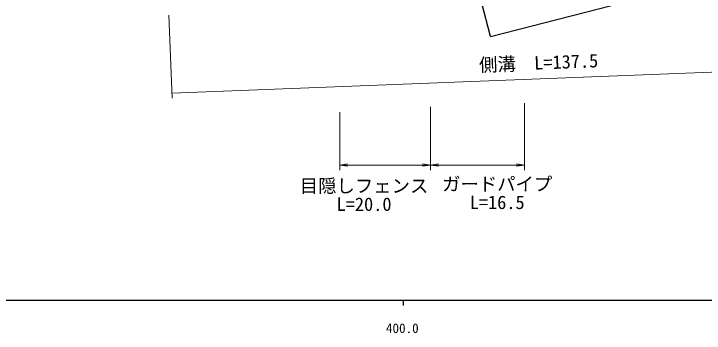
# Model space of a CAD drawing. Units: millimetres, scale not verified. Extents: x 40000 to 680000, y 20000 to 380000.
# Drawn here: x 393791 to 525384, y 198715 to 259660 of the extents above; entities that cross this region are included whole.
import ezdxf
from ezdxf.enums import TextEntityAlignment as Align

# ---------------------------------------------------------------- set-up
doc = ezdxf.new("R2010")
doc.units = ezdxf.units.MM
doc.header["$LTSCALE"] = 1000
for name, color, linetype, lineweight in [('M-BGD', 7, 'Continuous', 25), ('M-STR-HTXT', 7, 'Continuous', 13), ('M-TTL-BAND', 7, 'Continuous', 25)]:
    doc.layers.add(name, color=color, linetype=linetype, lineweight=lineweight)
doc.styles.add('ＭＳ ゴシック', font='')
doc.styles.get('ＭＳ ゴシック').set_extended_font_data('MS Gothic')

# ---------------------------------------------------------------- blocks, each defined once
blk = doc.blocks.new('open_arrow')
at = {"color": 0, "linetype": 'Continuous', "lineweight": -2}
blk.add_lwpolyline([(7.5, 1.25), (0, 0), (7.5, -1.25)], dxfattribs=at)

msp = doc.modelspace()

# ---------------------------------------------------------------- linework, layer by layer
at = {"layer": 'M-BGD'}
for q in [(482926, 261952), (507733, 261265)]:
    msp.add_line((484631, 255323), q, dxfattribs=at)
at = {"layer": 'M-STR-HTXT'}
for p, q in [((423362, 259418), (423979, 243536)), ((423941, 244536), (563950, 249981)), ((491128, 242631), (491128, 229806)), ((455922, 240899), (455922, 229806)), ((473210, 241889), (473210, 229806)), ((455922, 230806), (473210, 230806)), ((473210, 230806), (491128, 230806))]:
    msp.add_line(p, q, dxfattribs=at)
at = {"layer": 'M-TTL-BAND'}
for p, q in [((40000, 205000), (579000, 205000)), ((468000, 205000), (468000, 204000))]:
    msp.add_line(p, q, dxfattribs=at)

# ---------------------------------------------------------------- block references
at = {"layer": 'M-STR-HTXT', "xscale": 200, "yscale": 200}
for p in [(455922, 230806), (473210, 230806)]:
    msp.add_blockref('open_arrow', p, dxfattribs=at)
at = {"layer": 'M-STR-HTXT', "xscale": 200, "yscale": 200, "rotation": 180}
for p in [(473210, 230806), (491128, 230806)]:
    msp.add_blockref('open_arrow', p, dxfattribs=at)

# ---------------------------------------------------------------- texts
at = {"layer": 'M-STR-HTXT', "style": 'ＭＳ ゴシック'}
msp.add_text('側溝\u3000L=137.5', height=2566, rotation=2.227, dxfattribs=at).set_placement((493907, 248258), align=Align.BOTTOM_CENTER)
for s, p in [('目隠しフェンス', (460552, 224777)), ('ガードパイプ', (485924, 225129)), ('L=20.0', (460552, 221277)), ('L=16.5', (485924, 221629))]:
    msp.add_text(s, height=2566, dxfattribs=at).set_placement(p, align=Align.BOTTOM_CENTER)
at = {"layer": 'M-TTL-BAND', "style": 'ＭＳ ゴシック'}
msp.add_text('400.0', height=1833, dxfattribs=at).set_placement((467844, 198195), align=Align.BOTTOM_CENTER)

doc.saveas('drawing.dxf')
